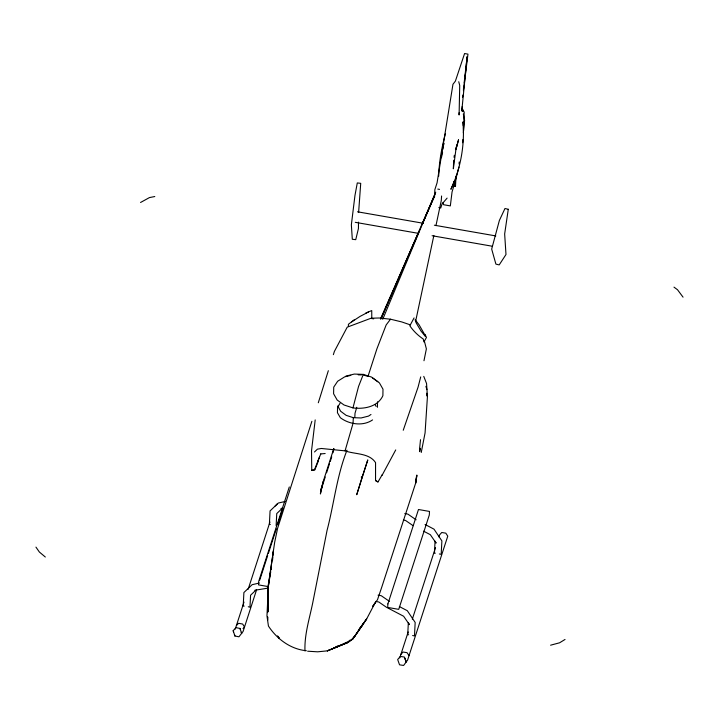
<?xml version="1.0" encoding="UTF-8"?>
<svg xmlns="http://www.w3.org/2000/svg" width="719" height="719" viewBox="0 0 719 719"><rect width="100%" height="100%" fill="white"/><g stroke="black" fill="none" stroke-linecap="round" stroke-linejoin="round"><path stroke-width="1.08" d="M358.502 222.144L358.43 228.543L355.743 239.661L352.31 239.274L351.357 224.804L354.961 195.478L357.289 182.941L360.722 183.327L358.61 212.545M441.583 195.99L441.295 200.484L435.957 225.631M273.049 554.942L273.472 550.592L268.421 585.554L268.061 611.689L268.511 583.738L274.703 542.117L277.606 528.267L311.875 421.316M377.421 407.314L377.529 401.84M267.702 617.019L267.621 620.29L267.621 616.992M268.178 597.39L268.511 583.738L267.621 612.597M453.698 160.238L453.338 168.794L455.936 149.381L458.515 139.908L455.936 149.381M438.707 176.173C439.048 161.721 441.772 147.386 445.483 133.446M337.75 405.965L340.644 411.241L346.163 415.348L353.308 417.676L353.047 423.338L345.057 450.858C355.042 454.471 369.171 452.799 375.561 462.632L375.543 480.589L378.059 481.946L376.055 480.939M268.511 583.738L266.956 615.832L268.439 626.051C276.923 639.092 290.737 649.248 306.33 650.722M276.141 525.58L276.752 513.573L282.729 507.866L280.985 508.63L283.079 508.288M354.827 416.984L355.015 413.254L356.777 407.287M434.483 197.123L434.86 189.636L437.071 182.824L452.961 84.285L455.379 81.139L464.582 53.539L467.961 54.132L463.422 90.684M423.761 376.379L426.556 383.524L427.437 396.493L425.073 432.901L421.244 452.485M442.859 202.749L443.569 204.717L450.337 205.904L452.053 191.946L453.797 186.068L455.487 186.365L455.999 176.164L455.522 178.321M459.09 164.04L459.198 162.009M441.421 157.785L442.58 152.095M462.65 142.748L462.892 139.495M463.369 132.988L464.195 112.164L462.137 108.578M443.012 149.157L443.264 146.119M272.51 560.38L272.834 557.117M419.528 449.42L420.516 439.686M463.404 89.516L463.773 86.226M464.15 82.937L464.519 79.647M464.896 76.358L467.125 56.621L461.778 111.032L461.742 108.973M462.614 97.227L462.883 95.043M416.607 475.601L415.627 483.222L381.897 586.749L377.511 599.673L372.703 606.432M315.192 419.923L311.516 450.849L311.758 470.379L313.879 470.091M416.84 475.043L415.627 483.222L416.912 475.565M454.031 157.281L454.336 155.277M372.586 377.933L379.407 382.894L382.993 389.177L382.885 395.711C377.763 406.837 364.021 409.381 352.966 407.898L358.556 386.454L363.302 374.383L371.534 377.08L377.808 381.672M268.421 585.554L270.748 571.767M271.108 569.61L271.476 567.453M321.528 487.608L320.395 493.989L323.271 481.317L333.742 448.719M420.705 376.918L418.063 387.164L403.242 430.259M423.976 360.74L426.376 348.886L424.246 340.608M415.744 320.773L433.863 235.473M454.093 184.792L454.57 182.635M332.969 452.781L333.922 448.71M458.938 167.105L455.352 180.82M323.271 481.317L320.737 490.646L322.436 485.711M454.156 184.864L454.759 182.842M378.068 481.847L382.319 474.531M361.567 478.917L356.732 494.717L367.777 459.917L361.567 478.917L361.396 476.76M318.301 402.775L328.34 370.698M333.364 354.665L334.371 351.456L347.214 327.172L370.68 318.364L373.709 318.85M347.007 450.175C336.78 476.014 334.029 503.758 327.064 530.379L313.142 600.751C309.961 617.315 304.281 633.915 304.982 650.929M443.551 145.211L444.126 143.396M321.51 488.569L325.222 477.012M326.57 472.805L329.563 463.548M330.228 461.49L331.738 456.826M235.257 629.062L244.002 602.073M248.154 589.265L269.949 522.021M289.299 486.97L258.714 581.356L258.534 584.889L268.457 586.623M256.611 589.715L243.076 631.48L238.96 636.8L234.924 636.018L233.172 630.68L235.967 627.66L240.011 628.433L241.674 633.529L241.251 632.235M259.721 580.107L267.675 555.562M268.367 553.423L276.321 528.878M277.705 524.609L282.891 508.603M367.948 376.513L376.936 348.76L386.184 324.907L390.516 319.2L401.75 321.932L410.261 324.844M454.534 180.703L453.06 185.232L454.678 180.37M399.764 657.894L408.176 631.956M412.329 619.149L435.498 547.635M438.958 536.967L439.651 534.828L441.754 532.5L445.807 533.156L447.766 536.14L407.601 660.06L403.611 665.461L399.548 664.823L397.661 659.53L400.357 656.42L404.42 657.058L406.217 662.091L404.761 658.092M455.451 149.651L457.059 144.798M454.336 181.269L450.903 189.295C460.726 168.552 464.896 144.726 462.991 121.879L463.252 126.041M311.758 470.271L314.419 469.92L319.524 456.951M320.539 454.462L320.746 453.932L325.159 453.518M317.591 461.913L320.755 453.86M314.832 469.929L318.346 461.041M382.742 319.29L435.723 192.153M435.516 192.827L381.043 318.877L419.438 230.727M422.565 223.546L434.609 195.874M380.441 319.047L417.901 233.855M422.413 223.591L434.6 195.874M382.095 475.286L395.72 449.923M414.063 317.942L409.839 325.788C413.308 330.938 418.072 335.557 423.248 339.026L423.931 341.929L426.475 337.418L424.992 334.353M340.033 403.314L337.562 407.287L337.445 412.724L340.348 417.712C349.2 424.462 363.095 426.475 372.568 419.914M307.66 651.207L317.654 651.818L327.37 650.848L348.185 642.346L352.553 639.254L355.294 635.587L366.681 618.897L375.12 602.837L372.712 606.324M358.314 630.311L366.681 618.897L352.553 639.254L363.562 623.634L360.066 627.885M349.578 640.647L348.185 642.346L327.37 650.848L348.185 642.346L350.216 639.946M447.101 198.111L442.032 204.016L440.756 207.935L438.824 207.602M400.914 654.362L403.017 652.034L407.071 652.69L409.03 655.674M355.294 635.587L350.791 640.422L333.949 648.116L337.66 645.941M275.134 506.014L277.354 503.758M236.398 625.548L238.618 623.292L242.671 624.047L244.505 627.067L243.022 628.577M314.5 451.972L317.412 449.159L321.339 448.476L345.057 450.858M255.802 590.227L250.58 595.215L249.969 607.222L248.28 606.737M565.026 639.461L559.571 642.804L550.583 645.195M354.143 319.865L348.391 324.305L348.409 326.453M140.547 202.479L149.453 197.581L154.792 196.53M351.618 321.932L360.021 316.423L368.47 311.974M370.968 414.486L368.514 416.103L361.109 417.964L353.308 417.676M365.809 313.035L371.741 310.563L371.777 318.122M345.884 376.1L354.305 374.069L363.302 374.383L363.625 375.021M437.79 189.079L439.561 189.385M350.791 375.381L344.698 376.837L337.642 381.259L333.733 387.128L333.589 393.751L337.175 400.025L344.006 404.986L352.966 407.898M285.488 501.404L278.316 503.039L270.065 510.903L269.382 524.367L270.353 524.475M259.316 583.046L252.135 584.691L243.894 592.546L243.211 606.009L244.181 606.117M254.814 590.272L268.43 588.052M435.337 553.172L434.438 553.199L435.049 541.191L436.118 543.079L430.322 534.684L423.626 531.188M408.626 634.724L407.727 634.751L408.338 622.744L409.408 624.631L403.611 616.237L386.4 607.231L378.796 601.992L375.615 601.444M371.363 318.202L379.201 317.996L390.516 319.2M358.188 374.824L361.45 374.941M453.797 186.068L455.487 186.365M357.514 211.799L423.374 223.285M434.357 225.209L495.822 235.931M355.267 222.324L417.829 233.244M432.101 235.733L492.479 246.266M404.77 513.6L407.916 514.148L416.13 519.801M403.386 520.08L405.507 520.448L413.11 525.679M378.059 595.152L381.214 595.7L389.419 601.354M439.345 553.972L441.196 554.349L441.879 540.895L433.997 529.157L425.064 524.475M412.634 635.515L414.486 635.902L415.169 622.438L407.296 610.701L399.351 606.548M364.614 375.345L367.607 376.316M673.982 287.133L677.514 289.739L683.05 297.154M45.324 557.018L39.365 552.021L35.95 547.123M277.561 635.857L279.457 638.607L278.28 636.782M376.118 406.46L375.057 404.473M461.966 108.659L462.991 111.598L462.038 106.789M240.011 628.433L240.344 629.476M233.172 630.68L233.585 631.965M234.421 634.473L234.924 636.018M425.918 386.337L426.888 389.563M463.315 113.917L464.6 120.352L463.521 130.822L463.396 127.497M458.758 81.732L459.72 85.462L459.099 115.004L459.073 112.784M387.883 603.897L387.703 607.429L398.73 609.353L429.315 514.966L429.495 511.434L418.476 509.51L387.883 603.897M420.076 448.377L419.689 451.595L420.076 448.377M508.279 209.292L504.657 233.981L505.987 254.508L499.202 264.907L495.903 264.116L491.679 249.08L499.372 220.472L504.981 208.501L508.279 209.292M425.378 335.854L425.253 336.294L421.028 331.055L416.04 322.66L415.115 319.658L419.177 324.952L425.378 335.854M427.437 396.493L426.61 393.32L427.437 396.493"/></g></svg>
